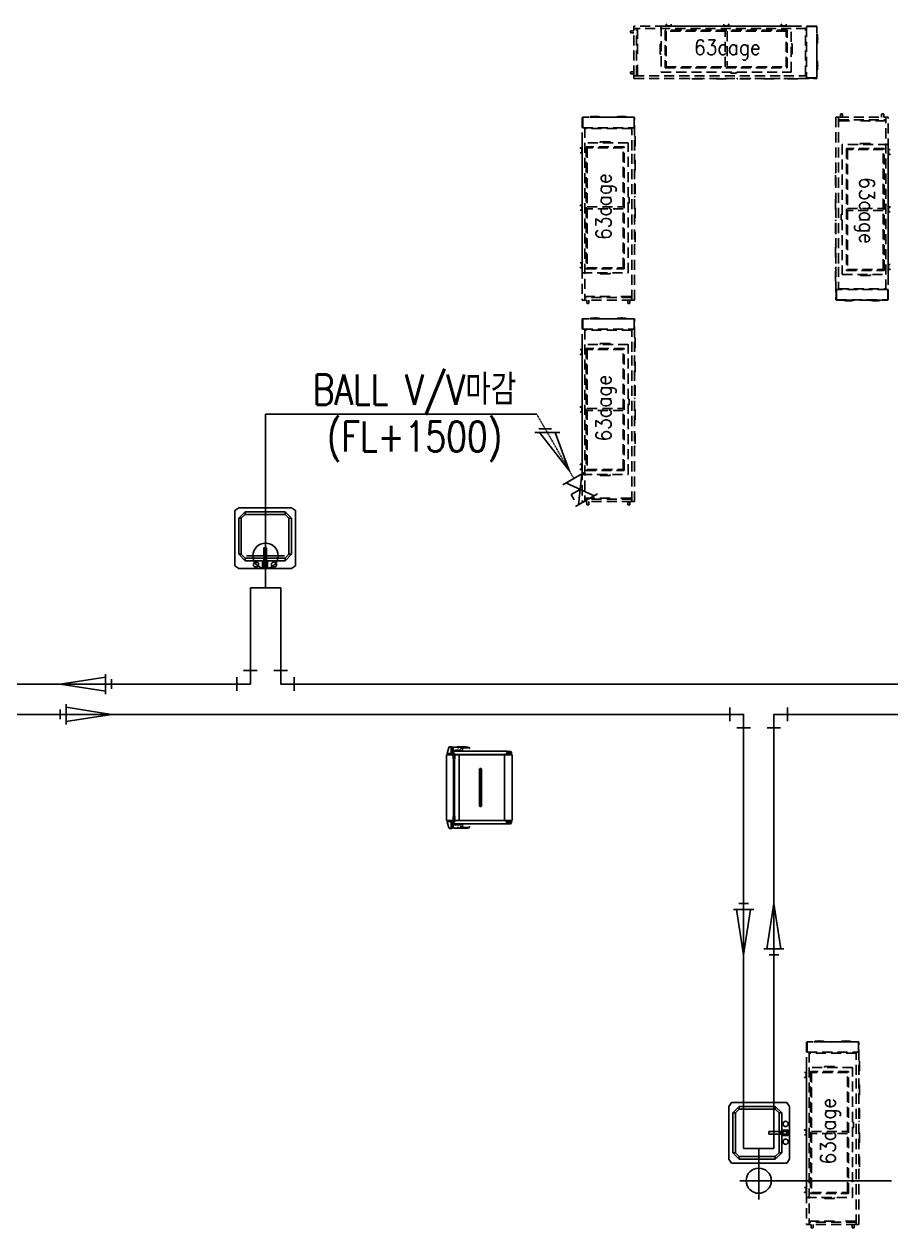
# Model space of a CAD drawing. Header units: millimetres. Extents: x 10903 to 284569, y 2319 to 62017.
# Drawn here: x 145174 to 153771, y 40753 to 52696 of the extents above; entities that cross this region are included whole.
import ezdxf
from ezdxf.enums import TextEntityAlignment as Align

# ---------------------------------------------------------------- set-up
doc = ezdxf.new("R2010")
doc.units = ezdxf.units.MM
doc.linetypes.add('DASHDOT', pattern=[1, 0.5, -0.25, 0, -0.25])
doc.linetypes.add('DASHED', pattern=[0.75, 0.5, -0.25])
for name, color, linetype in [('1', 8, 'Continuous'), ('IVC-SPF', 1, 'Continuous'), ('pipe', 3, 'Continuous'), ('UT GAS', 4, 'Continuous'), ('UTIL-RO', 4, 'Continuous'), ('빌트인', 8, 'Continuous')]:
    doc.layers.add(name, color=color, linetype=linetype)
doc.styles.add('GHS', font='ROMANS.shx', dxfattribs={"bigfont": 'whgtxt.shx'})
doc.styles.add('으뜸체', font='simplex.shx', dxfattribs={"bigfont": 'whgtxt.shx'})

# ---------------------------------------------------------------- blocks, each defined once
blk = doc.blocks.new('P1')
at = {"layer": '1', "color": 1, "linetype": 'Continuous'}
for p, q in [((0, -112.5), (0, 112.5)), ((112.5, 0), (-112.5, 0))]:
    blk.add_line(p, q, dxfattribs=at)
at = {"layer": 'pipe', "color": 2}
blk.add_circle((0, 0), 75, dxfattribs=at)
blk = doc.blocks.new('SA20L')
at = {"color": 2, "linetype": 'Continuous'}
for p, q in [((1.59, 0.53), (0.53, 1.59)), ((0.53, -1.59), (1.59, -0.53))]:
    blk.add_line(p, q, dxfattribs=at)
at = {"color": 0, "linetype": 'Continuous'}
blk.add_lwpolyline([(1.06, -1.06), (0, 0), (1.06, 1.06)], dxfattribs=at)
at = {"color": 2, "linetype": 'Continuous'}
for p in [(1.06, 1.06), (1.06, -1.06)]:
    blk.add_point(p, dxfattribs=at)
blk = doc.blocks.new('0S2c-M51-005-0-3층 UTILITY배관 평면도$0$SDFASFSDAF')
at = {"layer": 'pipe', "color": 2}
for p, q in [((0, 1.25), (0, -1.25)), ((2.5, 1.25), (2.5, -1.25)), ((0, 0.9), (2.5, -0.9)), ((2.5, 0.9), (0, -0.9))]:
    blk.add_line(p, q, dxfattribs=at)
blk = doc.blocks.new('VALD01')
at = {"color": 2}
for p, q in [((-1.96, 0.7), (2.54, 0)), ((2.54, 0), (-1.96, -0.7))]:
    blk.add_line(p, q, dxfattribs=at)
for points in [[(-2.54, -0.48), (-2.54, 0.48)], [(-1.96, -1), (-1.96, 1)]]:
    blk.add_lwpolyline(points, dxfattribs=at)
blk = doc.blocks.new('SINK2')
at = {"layer": '빌트인'}
for p, q in [((-262, 600), (-300, 575)), ((-262, 600), (262, 600)), ((262, 600), (300, 575)), ((-300, 25), (-300, 575)), ((-198, 562), (-262, 498)), ((-262, 498), (-198, 562)), ((-262, 498), (-262, 140)), ((-262, 498), (-262, 140)), ((-236, 498), (-262, 498)), ((-236, 498), (-262, 498)), ((-236, 498), (-198, 536)), ((-198, 536), (-236, 498)), ((-236, 140), (-236, 498)), ((-236, 140), (-236, 498)), ((198, 562), (-198, 562)), ((-198, 562), (198, 562)), ((-198, 536), (-198, 562)), ((-198, 536), (-198, 562)), ((-198, 536), (198, 536)), ((198, 536), (-198, 536)), ((262, 498), (198, 562)), ((198, 562), (198, 536)), ((262, 498), (198, 562)), ((198, 536), (198, 562)), ((236, 498), (198, 536)), ((198, 536), (236, 498)), ((236, 140), (236, 498)), ((236, 498), (262, 498)), ((236, 140), (236, 498)), ((236, 498), (262, 498)), ((262, 498), (262, 140)), ((262, 498), (262, 140)), ((300, 25), (300, 575)), ((-262, 140), (-198, 76)), ((-262, 140), (-236, 140)), ((-198, 76), (-262, 140)), ((-262, 140), (-236, 140)), ((-198, 102), (-236, 140)), ((-236, 140), (-198, 102)), ((-13, 204), (-13, 89)), ((13, 204), (-13, 204)), ((-13, 204), (-13, 102)), ((13, 204), (-13, 204)), ((-13, 204), (13, 204)), ((13, 204), (-13, 204)), ((-13, 204), (-13, 102)), ((-13, 89), (-13, 204)), ((13, 89), (13, 204)), ((13, 102), (13, 204)), ((13, 204), (13, 102)), ((13, 89), (13, 204)), ((198, 76), (262, 140)), ((236, 140), (198, 102)), ((262, 140), (198, 76)), ((198, 102), (236, 140)), ((262, 140), (236, 140)), ((236, 140), (262, 140)), ((-262, 0), (-300, 25)), ((262, 0), (-262, 0)), ((198, 102), (-198, 102)), ((-198, 102), (198, 102)), ((-198, 76), (-198, 102)), ((-198, 102), (-198, 76)), ((-198, 76), (198, 76)), ((198, 76), (-198, 76)), ((-114, 45), (-115, 38)), ((-115, 38), (-114, 45)), ((-114, 45), (-115, 38)), ((-115, 38), (-114, 45)), ((-115, 38), (-114, 32)), ((-114, 32), (-115, 38)), ((-115, 38), (-114, 32)), ((-114, 32), (-115, 38)), ((-111, 51), (-114, 45)), ((-114, 45), (-111, 51)), ((-111, 51), (-114, 45)), ((-114, 45), (-111, 51)), ((-114, 32), (-111, 25)), ((-111, 25), (-114, 32)), ((-114, 32), (-111, 25)), ((-111, 25), (-114, 32)), ((-107, 56), (-111, 51)), ((-111, 51), (-107, 56)), ((-107, 56), (-111, 51)), ((-111, 51), (-107, 56)), ((-111, 25), (-107, 20)), ((-107, 20), (-111, 25)), ((-111, 25), (-107, 20)), ((-107, 20), (-111, 25)), ((-102, 60), (-107, 56)), ((-107, 56), (-102, 60)), ((-102, 60), (-107, 56)), ((-107, 56), (-102, 60)), ((-107, 20), (-102, 16)), ((-102, 16), (-107, 20)), ((-107, 20), (-102, 16)), ((-102, 16), (-107, 20)), ((-96, 63), (-102, 60)), ((-102, 60), (-96, 63)), ((-96, 63), (-102, 60)), ((-102, 60), (-96, 63)), ((-102, 16), (-96, 14)), ((-96, 14), (-102, 16)), ((-102, 16), (-96, 14)), ((-96, 14), (-102, 16)), ((-89, 64), (-96, 63)), ((-96, 63), (-89, 64)), ((-89, 64), (-96, 63)), ((-96, 63), (-89, 64)), ((-96, 14), (-89, 13)), ((-89, 13), (-96, 14)), ((-96, 14), (-89, 13)), ((-89, 13), (-96, 14)), ((-82, 63), (-89, 64)), ((-82, 63), (-89, 64)), ((-89, 64), (-82, 63)), ((-82, 63), (-89, 64)), ((-89, 13), (-82, 14)), ((-82, 14), (-89, 13)), ((-89, 13), (-82, 14)), ((-82, 14), (-89, 13)), ((-76, 60), (-82, 63)), ((-82, 63), (-76, 60)), ((-76, 60), (-82, 63)), ((-82, 63), (-76, 60)), ((-82, 14), (-76, 16)), ((-76, 16), (-82, 14)), ((-82, 14), (-76, 16)), ((-76, 16), (-82, 14)), ((-71, 56), (-76, 60)), ((-76, 60), (-71, 56)), ((-71, 56), (-76, 60)), ((-76, 60), (-71, 56)), ((-76, 16), (-71, 20)), ((-71, 20), (-76, 16)), ((-76, 16), (-71, 20)), ((-71, 20), (-76, 16)), ((-67, 51), (-71, 56)), ((-71, 56), (-67, 51)), ((-67, 51), (-71, 56)), ((-71, 56), (-67, 51)), ((-71, 20), (-67, 25)), ((-67, 25), (-71, 20)), ((-71, 20), (-67, 25)), ((-67, 25), (-71, 20)), ((-64, 45), (-67, 51)), ((-67, 51), (-64, 45)), ((-64, 45), (-67, 51)), ((-67, 51), (-64, 45)), ((-67, 25), (-64, 32)), ((-64, 32), (-67, 25)), ((-67, 25), (-64, 32)), ((-64, 32), (-67, 25)), ((-64, 38), (-64, 45)), ((-64, 45), (-64, 38)), ((-64, 38), (-64, 45)), ((-64, 45), (-64, 38)), ((-64, 32), (-64, 38)), ((-64, 38), (-64, 32)), ((-64, 32), (-64, 38)), ((-64, 38), (-64, 32)), ((-13, 64), (-25, 76)), ((-25, 76), (25, 76)), ((-25, 76), (-13, 64)), ((-25, 13), (-25, 76)), ((-13, 25), (-25, 13)), ((-13, 25), (-25, 13)), ((25, 13), (-25, 13)), ((13, 102), (-13, 102)), ((-13, 102), (13, 102)), ((-13, 64), (-13, 102)), ((-13, 102), (-13, 89)), ((-13, 102), (-13, 89)), ((-13, 64), (-13, 102)), ((-13, 89), (13, 89)), ((-13, 89), (13, 89)), ((-13, 25), (-13, 89)), ((-13, 89), (-13, 25)), ((13, 64), (-13, 64)), ((13, 64), (-13, 64)), ((-13, 25), (-13, 64)), ((13, 25), (-13, 25)), ((13, 25), (-13, 25)), ((13, 102), (13, 64)), ((13, 89), (13, 102)), ((13, 102), (13, 64)), ((13, 102), (13, 89)), ((13, 89), (13, 25)), ((13, 89), (13, 25)), ((25, 76), (13, 64)), ((13, 64), (25, 76)), ((13, 25), (13, 64)), ((13, 25), (25, 13)), ((13, 25), (25, 13)), ((25, 76), (25, 13)), ((67, 51), (64, 45)), ((64, 45), (67, 51)), ((67, 51), (64, 45)), ((64, 45), (67, 51)), ((64, 38), (64, 45)), ((64, 45), (64, 38)), ((64, 38), (64, 45)), ((64, 45), (64, 38)), ((64, 38), (64, 32)), ((64, 32), (64, 38)), ((64, 38), (64, 32)), ((64, 32), (64, 38)), ((64, 32), (67, 25)), ((67, 25), (64, 32)), ((64, 32), (67, 25)), ((67, 25), (64, 32)), ((71, 56), (67, 51)), ((67, 51), (71, 56)), ((71, 56), (67, 51)), ((67, 51), (71, 56)), ((67, 25), (71, 20)), ((71, 20), (67, 25)), ((67, 25), (71, 20)), ((71, 20), (67, 25)), ((76, 60), (71, 56)), ((71, 56), (76, 60)), ((76, 60), (71, 56)), ((71, 56), (76, 60)), ((71, 20), (76, 16)), ((76, 16), (71, 20)), ((71, 20), (76, 16)), ((76, 16), (71, 20)), ((82, 63), (76, 60)), ((76, 60), (82, 63)), ((82, 63), (76, 60)), ((76, 60), (82, 63)), ((76, 16), (82, 14)), ((82, 14), (76, 16)), ((76, 16), (82, 14)), ((82, 14), (76, 16)), ((89, 64), (82, 63)), ((82, 63), (89, 64)), ((89, 64), (82, 63)), ((82, 63), (89, 64)), ((82, 14), (89, 13)), ((89, 13), (82, 14)), ((82, 14), (89, 13)), ((89, 13), (82, 14)), ((96, 63), (89, 64)), ((89, 64), (96, 63)), ((96, 63), (89, 64)), ((89, 64), (96, 63)), ((89, 13), (96, 14)), ((96, 14), (89, 13)), ((89, 13), (96, 14)), ((96, 14), (89, 13)), ((102, 60), (96, 63)), ((96, 63), (102, 60)), ((102, 60), (96, 63)), ((96, 63), (102, 60)), ((96, 14), (102, 16)), ((102, 16), (96, 14)), ((96, 14), (102, 16)), ((102, 16), (96, 14)), ((107, 56), (102, 60)), ((102, 60), (107, 56)), ((107, 56), (102, 60)), ((102, 60), (107, 56)), ((102, 16), (107, 20)), ((107, 20), (102, 16)), ((102, 16), (107, 20)), ((107, 20), (102, 16)), ((111, 51), (107, 56)), ((107, 56), (111, 51)), ((111, 51), (107, 56)), ((107, 56), (111, 51)), ((107, 20), (111, 25)), ((111, 25), (107, 20)), ((107, 20), (111, 25)), ((111, 25), (107, 20)), ((114, 45), (111, 51)), ((111, 51), (114, 45)), ((114, 45), (111, 51)), ((111, 51), (114, 45)), ((111, 25), (114, 32)), ((114, 32), (111, 25)), ((111, 25), (114, 32)), ((114, 32), (111, 25)), ((115, 38), (114, 45)), ((114, 45), (115, 38)), ((115, 38), (114, 45)), ((114, 45), (115, 38)), ((114, 32), (115, 38)), ((115, 38), (114, 32)), ((114, 32), (115, 38)), ((115, 38), (114, 32)), ((198, 102), (198, 76)), ((198, 102), (198, 76)), ((262, 0), (300, 25))]:
    blk.add_line(p, q, dxfattribs=at)
blk = doc.blocks.new('PB-G1')
at = {"layer": '빌트인'}
for p, q in [((-406, 620), (-406, 605)), ((-337, 605), (-406, 605)), ((-406, 604), (-406, 602)), ((-406, 602), (-399, 591)), ((-391, 605), (-405, 605)), ((-338, 643), (-399, 627)), ((-390, 604), (-390, 593)), ((-346, 600), (-390, 600)), ((-346, 605), (-346, 600)), ((-323, 634), (-340, 634)), ((-323, 607), (-340, 607)), ((-337, 643), (-337, 597)), ((-326, 643), (-337, 643)), ((-334, 636), (-337, 639)), ((-334, 632), (-337, 629)), ((-326, 616), (-337, 616)), ((-334, 608), (-337, 611)), ((-334, 605), (-337, 602)), ((-334, 636), (-334, 632)), ((-326, 636), (-334, 636)), ((-326, 632), (-334, 632)), ((-334, 608), (-334, 605)), ((-326, 608), (-334, 608)), ((-326, 605), (-334, 605)), ((-326, 643), (-326, 597)), ((-325, 650), (-325, 0)), ((325, 650), (-325, 650)), ((323, 634), (340, 634)), ((323, 607), (340, 607)), ((325, 650), (325, 0)), ((326, 643), (326, 597)), ((326, 643), (337, 643)), ((326, 636), (334, 636)), ((326, 632), (334, 632)), ((326, 616), (337, 616)), ((326, 608), (334, 608)), ((326, 605), (334, 605)), ((334, 636), (337, 639)), ((334, 636), (334, 632)), ((334, 632), (337, 629)), ((334, 608), (337, 611)), ((334, 608), (334, 605)), ((334, 605), (337, 602)), ((337, 643), (337, 597)), ((337, 605), (406, 605)), ((338, 643), (399, 627)), ((346, 605), (346, 600)), ((346, 600), (390, 600)), ((390, 604), (390, 593)), ((391, 605), (405, 605)), ((406, 602), (399, 591)), ((406, 620), (406, 605)), ((406, 604), (406, 602)), ((-403, 543), (-403, 460)), ((-401, 574), (-401, 502)), ((-400, 536), (-392, 536)), ((-397, 507), (-385, 507)), ((-396, 540), (-396, 532)), ((-363, 584), (-391, 584)), ((-391, 513), (-391, 502)), ((-363, 492), (-391, 492)), ((-388, 595), (-384, 595)), ((-388, 584), (-388, 595)), ((-373, 584), (-373, 584)), ((-360, 554), (-373, 554)), ((-360, 520), (-373, 520)), ((-371, 561), (-371, 515)), ((-369, 556), (-371, 558)), ((-369, 552), (-371, 550)), ((-369, 522), (-371, 524)), ((-369, 518), (-371, 516)), ((-369, 556), (-369, 552)), ((-363, 556), (-369, 556)), ((-363, 552), (-369, 552)), ((-369, 522), (-369, 518)), ((-363, 522), (-369, 522)), ((-363, 518), (-369, 518)), ((-363, 584), (-363, 492)), ((-360, 584), (-360, 47)), ((-360, 584), (-327, 584)), ((-342, 571), (-342, 584)), ((-327, 571), (-342, 571)), ((-326, 583), (-340, 583)), ((-340, 583), (-340, 572)), ((-340, 579), (-340, 580)), ((-340, 580), (-340, 580)), ((-340, 578), (-340, 578)), ((-340, 573), (-340, 573)), ((-340, 573), (-340, 573)), ((-340, 572), (-326, 572)), ((-339, 581), (-339, 581)), ((-339, 579), (-339, 579)), ((-339, 578), (-339, 578)), ((-339, 577), (-339, 577)), ((-339, 577), (-339, 577)), ((-339, 577), (-339, 577)), ((-339, 577), (-339, 577)), ((-339, 573), (-339, 573)), ((-338, 582), (-338, 582)), ((-338, 572), (-338, 572)), ((-338, 572), (-338, 572)), ((-326, 597), (-337, 597)), ((-336, 582), (-336, 582)), ((-336, 579), (-335, 580)), ((-336, 579), (-336, 580)), ((-336, 580), (-335, 580)), ((-336, 578), (-336, 578)), ((-336, 577), (-336, 577)), ((-336, 576), (-336, 576)), ((-336, 573), (-336, 573)), ((-336, 573), (-336, 573)), ((-335, 581), (-335, 581)), ((-335, 580), (-335, 580)), ((-335, 579), (-335, 579)), ((-335, 575), (-335, 575)), ((-333, 582), (-333, 583)), ((-333, 582), (-333, 583)), ((-333, 576), (-333, 576)), ((-333, 574), (-333, 574)), ((-333, 573), (-333, 573)), ((-333, 572), (-333, 572)), ((-332, 582), (-332, 582)), ((-332, 578), (-332, 578)), ((-332, 578), (-332, 578)), ((-332, 576), (-332, 576)), ((-332, 576), (-332, 576)), ((-332, 576), (-332, 576)), ((-332, 574), (-332, 574)), ((-332, 574), (-332, 574)), ((-332, 574), (-332, 574)), ((-330, 581), (-330, 581)), ((-330, 578), (-329, 578)), ((-330, 578), (-329, 578)), ((-330, 578), (-330, 578)), ((-330, 576), (-330, 576)), ((-330, 573), (-330, 573)), ((-329, 582), (-328, 582)), ((-329, 582), (-329, 582)), ((-329, 582), (-328, 582)), ((-329, 578), (-329, 578)), ((-285, 577), (-329, 577)), ((-329, 577), (-329, 577)), ((-329, 575), (-329, 575)), ((-328, 580), (-328, 580)), ((-327, 583), (-327, 584)), ((-327, 580), (-327, 580)), ((-327, 577), (-327, 577)), ((-327, 573), (-327, 573)), ((-327, 560), (-327, 73)), ((-326, 572), (-326, 583)), ((-326, 581), (-326, 582)), ((-326, 582), (-326, 581)), ((-326, 582), (-326, 582)), ((-326, 581), (-326, 581)), ((-326, 578), (-326, 578)), ((-326, 575), (-326, 575)), ((-287, 586), (-325, 567)), ((-325, 586), (-287, 567)), ((-325, 586), (-287, 586)), ((-325, 582), (-325, 563)), ((-325, 582), (-325, 563)), ((-325, 567), (-287, 567)), ((325, 525), (-325, 525)), ((-287, 586), (-287, 567)), ((-287, 582), (287, 582)), ((-15, 582), (-287, 582)), ((-287, 572), (287, 572)), ((-15, 572), (-287, 572)), ((285, 577), (329, 577)), ((325, 586), (287, 586)), ((287, 586), (325, 567)), ((325, 586), (287, 567)), ((287, 586), (287, 567)), ((325, 567), (287, 567)), ((325, 582), (325, 563)), ((326, 582), (325, 582)), ((326, 582), (325, 582)), ((326, 597), (337, 597)), ((326, 572), (326, 583)), ((326, 583), (340, 583)), ((326, 583), (326, 583)), ((326, 582), (326, 582)), ((326, 581), (326, 581)), ((326, 579), (326, 579)), ((326, 576), (326, 576)), ((326, 574), (326, 574)), ((340, 572), (326, 572)), ((360, 584), (327, 584)), ((327, 583), (327, 584)), ((327, 577), (327, 577)), ((327, 571), (342, 571)), ((327, 560), (327, 73)), ((328, 584), (360, 584)), ((329, 582), (328, 583)), ((329, 583), (328, 583)), ((328, 581), (328, 581)), ((329, 582), (329, 583)), ((330, 578), (329, 579)), ((330, 579), (329, 579)), ((329, 579), (329, 579)), ((329, 577), (329, 577)), ((329, 575), (329, 575)), ((330, 582), (330, 582)), ((330, 578), (330, 579)), ((330, 577), (330, 577)), ((330, 574), (330, 574)), ((332, 574), (331, 575)), ((332, 575), (331, 575)), ((333, 583), (332, 583)), ((332, 583), (332, 583)), ((332, 579), (332, 579)), ((332, 579), (332, 579)), ((332, 576), (332, 577)), ((332, 576), (332, 577)), ((332, 577), (332, 577)), ((332, 574), (332, 575)), ((332, 575), (332, 575)), ((333, 583), (333, 583)), ((333, 577), (333, 577)), ((333, 574), (333, 574)), ((333, 573), (333, 573)), ((335, 582), (335, 582)), ((335, 580), (335, 581)), ((336, 580), (335, 581)), ((335, 580), (336, 580)), ((335, 580), (335, 580)), ((335, 579), (335, 579)), ((335, 578), (335, 578)), ((335, 575), (335, 575)), ((336, 582), (336, 582)), ((336, 577), (336, 577)), ((336, 576), (336, 576)), ((336, 574), (336, 574)), ((336, 574), (336, 574)), ((338, 583), (338, 583)), ((338, 582), (338, 582)), ((338, 578), (338, 578)), ((338, 573), (338, 573)), ((338, 573), (338, 573)), ((339, 580), (339, 580)), ((339, 577), (339, 578)), ((339, 577), (339, 578)), ((339, 578), (339, 578)), ((339, 577), (339, 577)), ((339, 574), (339, 574)), ((339, 574), (339, 574)), ((340, 583), (340, 572)), ((340, 580), (340, 580)), ((340, 580), (340, 580)), ((340, 578), (340, 578)), ((340, 573), (340, 573)), ((342, 571), (342, 584)), ((360, 584), (360, 47)), ((360, 554), (373, 554)), ((360, 520), (373, 520)), ((363, 584), (363, 492)), ((363, 584), (391, 584)), ((363, 556), (369, 556)), ((363, 552), (369, 552)), ((363, 522), (369, 522)), ((363, 518), (369, 518)), ((363, 492), (391, 492)), ((369, 556), (371, 558)), ((369, 556), (369, 552)), ((369, 552), (371, 550)), ((369, 522), (371, 524)), ((369, 522), (369, 518)), ((369, 518), (371, 516)), ((371, 561), (371, 515)), ((373, 584), (373, 584)), ((388, 595), (384, 595)), ((397, 507), (385, 507)), ((388, 584), (388, 595)), ((391, 513), (391, 502)), ((400, 536), (392, 536)), ((396, 540), (396, 532)), ((401, 574), (401, 502)), ((403, 543), (403, 460)), ((-396, 444), (-393, 429)), ((-393, 422), (-394, 422)), ((-393, 429), (-392, 423)), ((393, 429), (392, 423)), ((396, 444), (393, 429)), ((393, 422), (394, 422)), ((195, 313), (-195, 313)), ((185, 323), (-185, 323)), ((-185, 323), (-185, 304)), ((-185, 304), (185, 304)), ((-172, 323), (-172, 304)), ((169, 319), (-169, 319)), ((-169, 319), (-169, 307)), ((-169, 307), (169, 307)), ((169, 307), (169, 319)), ((172, 304), (172, 323)), ((185, 304), (185, 323)), ((-338, 39), (-362, 39)), ((-360, 47), (-327, 47)), ((-352, 18), (-360, 18)), ((-359, 43), (-359, 18)), ((-359, 18), (-359, 18)), ((-343, 46), (-357, 46)), ((-343, 32), (-357, 32)), ((-356, 32), (-345, 32)), ((-352, 39), (-355, 37)), ((-345, 37), (-355, 37)), ((-355, 32), (-355, 37)), ((-344, 32), (-355, 32)), ((-352, 39), (-352, 46)), ((-348, 39), (-352, 39)), ((-351, 18), (-349, 18)), ((-350, 31), (-350, 46)), ((-350, 20), (-350, 28)), ((-350, 27), (-341, 27)), ((-350, 19), (-350, 17)), ((-350, 16), (-350, 7)), ((-333, 8), (-350, 8)), ((-350, 8), (-350, 8)), ((-348, 39), (-348, 46)), ((-348, 39), (-345, 37)), ((-348, 18), (-340, 18)), ((-345, 32), (-345, 37)), ((-327, 60), (-342, 60)), ((-342, 60), (-342, 47)), ((-341, 43), (-341, 18)), ((-341, 27), (-333, 27)), ((-340, 59), (-326, 59)), ((-340, 48), (-340, 59)), ((-340, 58), (-340, 58)), ((-340, 58), (-340, 58)), ((-340, 53), (-340, 53)), ((-340, 51), (-340, 51)), ((-340, 51), (-340, 51)), ((-326, 48), (-340, 48)), ((-339, 58), (-339, 58)), ((-339, 54), (-339, 54)), ((-339, 54), (-339, 54)), ((-339, 54), (-339, 54)), ((-339, 54), (-339, 54)), ((-339, 53), (-339, 53)), ((-339, 52), (-339, 52)), ((-339, 50), (-339, 50)), ((-338, 59), (-338, 59)), ((-338, 59), (-338, 59)), ((-338, 49), (-338, 49)), ((-337, 18), (-325, 18)), ((-336, 58), (-336, 58)), ((-336, 58), (-336, 58)), ((-336, 55), (-336, 55)), ((-336, 54), (-336, 54)), ((-336, 53), (-336, 53)), ((-336, 52), (-335, 51)), ((-336, 52), (-336, 51)), ((-336, 51), (-335, 51)), ((-336, 49), (-336, 49)), ((-336, 24), (-336, 11)), ((-336, 23), (-331, 23)), ((-336, 13), (-331, 13)), ((-335, 56), (-335, 56)), ((-335, 52), (-335, 52)), ((-335, 51), (-335, 51)), ((-335, 49), (-335, 49)), ((-333, 59), (-333, 59)), ((-333, 58), (-333, 58)), ((-333, 57), (-333, 57)), ((-333, 54), (-333, 54)), ((-333, 49), (-333, 48)), ((-333, 49), (-333, 48)), ((-329, 27), (-333, 27)), ((-329, 8), (-333, 8)), ((-332, 57), (-332, 57)), ((-332, 57), (-332, 57)), ((-332, 57), (-332, 57)), ((-332, 55), (-332, 55)), ((-332, 55), (-332, 55)), ((-332, 55), (-332, 55)), ((-332, 53), (-332, 53)), ((-332, 53), (-332, 53)), ((-332, 49), (-332, 49)), ((-331, 23), (-331, 13)), ((-329, 20), (-331, 23)), ((-329, 15), (-331, 13)), ((-330, 58), (-330, 58)), ((-330, 55), (-330, 55)), ((-330, 53), (-329, 53)), ((-330, 52), (-329, 53)), ((-330, 53), (-330, 52)), ((-330, 49), (-330, 49)), ((-329, 56), (-329, 56)), ((-329, 54), (-329, 54)), ((-329, 53), (-329, 53)), ((-329, 49), (-328, 49)), ((-329, 49), (-329, 49)), ((-329, 49), (-328, 49)), ((-329, 20), (-329, 15)), ((-329, 20), (-326, 20)), ((-329, 15), (-326, 15)), ((-328, 50), (-328, 50)), ((-327, 58), (-327, 58)), ((-327, 54), (-327, 54)), ((-327, 51), (-327, 51)), ((-327, 48), (-327, 47)), ((-326, 59), (-326, 48)), ((-326, 56), (-326, 56)), ((-326, 53), (-326, 53)), ((-326, 50), (-326, 50)), ((-326, 50), (-326, 49)), ((-326, 49), (-326, 49)), ((-326, 49), (-326, 49)), ((-326, 24), (-326, 11)), ((325, 75), (-325, 75)), ((325, 0), (-325, 0)), ((337, 18), (325, 18)), ((326, 59), (326, 48)), ((340, 59), (326, 59)), ((326, 56), (326, 56)), ((326, 53), (326, 53)), ((326, 50), (326, 50)), ((326, 50), (326, 49)), ((326, 49), (326, 49)), ((326, 48), (340, 48)), ((326, 24), (326, 11)), ((329, 20), (326, 20)), ((329, 15), (326, 15)), ((327, 60), (342, 60)), ((327, 58), (327, 58)), ((327, 54), (327, 54)), ((327, 51), (327, 51)), ((327, 49), (327, 49)), ((327, 48), (327, 47)), ((360, 47), (327, 47)), ((329, 56), (329, 56)), ((329, 54), (329, 54)), ((330, 53), (329, 53)), ((330, 52), (329, 53)), ((329, 53), (329, 53)), ((329, 50), (329, 50)), ((329, 49), (329, 49)), ((329, 49), (329, 49)), ((329, 49), (329, 49)), ((329, 27), (333, 27)), ((329, 20), (331, 23)), ((329, 20), (329, 15)), ((329, 15), (331, 13)), ((329, 8), (333, 8)), ((330, 58), (330, 58)), ((330, 55), (330, 55)), ((330, 53), (330, 52)), ((330, 49), (330, 49)), ((331, 23), (331, 13)), ((336, 23), (331, 23)), ((336, 13), (331, 13)), ((332, 57), (332, 57)), ((332, 57), (332, 57)), ((332, 57), (332, 57)), ((332, 55), (332, 55)), ((332, 55), (332, 55)), ((332, 55), (332, 55)), ((332, 53), (332, 53)), ((332, 53), (332, 53)), ((332, 49), (332, 49)), ((333, 59), (333, 59)), ((333, 58), (333, 58)), ((333, 57), (333, 57)), ((333, 54), (333, 54)), ((333, 49), (333, 48)), ((333, 49), (333, 48)), ((341, 27), (333, 27)), ((333, 8), (350, 8)), ((335, 56), (335, 56)), ((336, 52), (335, 51)), ((335, 52), (335, 52)), ((336, 51), (335, 51)), ((335, 51), (335, 51)), ((335, 49), (335, 49)), ((336, 58), (336, 58)), ((336, 58), (336, 58)), ((336, 55), (336, 55)), ((336, 54), (336, 54)), ((336, 53), (336, 53)), ((336, 52), (336, 51)), ((336, 49), (336, 49)), ((336, 24), (336, 11)), ((338, 59), (338, 59)), ((339, 59), (338, 59)), ((338, 49), (338, 49)), ((338, 39), (362, 39)), ((339, 58), (339, 58)), ((339, 54), (339, 54)), ((339, 54), (340, 54)), ((340, 54), (339, 54)), ((339, 54), (339, 54)), ((339, 53), (339, 53)), ((339, 52), (339, 52)), ((339, 50), (339, 50)), ((340, 48), (340, 59)), ((340, 58), (340, 58)), ((340, 58), (340, 58)), ((340, 53), (340, 53)), ((340, 51), (340, 51)), ((340, 51), (340, 51)), ((348, 18), (340, 18)), ((341, 43), (341, 18)), ((350, 27), (341, 27)), ((342, 60), (342, 47)), ((343, 46), (357, 46)), ((343, 32), (357, 32)), ((344, 32), (355, 32)), ((348, 39), (345, 37)), ((345, 37), (355, 37)), ((345, 32), (345, 37)), ((356, 32), (345, 32)), ((348, 39), (348, 46)), ((348, 39), (352, 39)), ((351, 18), (349, 18)), ((350, 31), (350, 46)), ((350, 20), (350, 28)), ((350, 19), (350, 17)), ((350, 16), (350, 7)), ((350, 8), (350, 8)), ((352, 39), (352, 46)), ((352, 39), (355, 37)), ((352, 18), (360, 18)), ((355, 32), (355, 37)), ((359, 43), (359, 18)), ((359, 18), (359, 18))]:
    blk.add_line(p, q, dxfattribs=at)
for centre, radius in [((-395, 593), 4.72), ((395, 593), 4.72), ((-396, 536), 2.83), ((-391, 507), 3.78), ((391, 507), 3.78), ((396, 536), 2.83), ((-350, 18), 4.72), ((350, 18), 4.72)]:
    blk.add_circle(centre, radius, dxfattribs=at)
for centre, radius, start, end in [((-397, 618), 9.44, 104.8094, 166.709), ((-405, 604), 0.944, 90, 180), ((-405, 602), 0.944, 180, 213.4254), ((-395, 593), 6.13, 174.5114, 39.7151), ((-391, 604), 0.944, 0, 90), ((-337, 642), 0.944, 90, 104.8094), ((337, 642), 0.944, 75.1906, 90), ((395, 593), 6.13, 140.2849, 5.4886), ((391, 604), 0.944, 90, 180), ((397, 618), 9.44, 13.291, 75.1906), ((405, 604), 0.944, 0, 90), ((405, 602), 0.944, 326.5746, 0), ((-401, 543), 2.83, 90, 180), ((-391, 574), 9.44, 90, 180), ((-391, 502), 9.44, 180, 270), ((-237, 463), 159, 173.6062, 186.9945), ((-382, 479), 13.6, 86.7888, 171.9712), ((-384, 584), 11.3, 0, 90), ((-358, 561), 13.2, 110.9248, 180), ((-358, 515), 13.2, 180, 249.0752), ((358, 561), 13.2, 0, 69.0752), ((358, 515), 13.2, 290.9248, 0), ((384, 584), 11.3, 90, 180), ((382, 479), 13.6, 8.0288, 93.2112), ((391, 574), 9.44, 0, 90), ((391, 502), 9.44, 270, 0), ((237, 463), 159, 353.0055, 6.3938), ((401, 543), 2.83, 0, 90), ((-312, 463), 91.5, 181.531, 205.8646), ((-392, 425), 2.83, 226.2669, 345.0997), ((-393, 423), 0.944, 205.5273, 258.3763), ((-393, 423), 0.944, 258.3763, 3.9335), ((-394, 417), 9.21, 57.3125, 75.3084), ((-390, 424), 0.944, 345.0997, 57.3125), ((390, 424), 0.944, 122.6875, 194.9003), ((392, 425), 2.83, 194.9003, 313.7331), ((394, 417), 9.21, 104.6916, 122.6875), ((393, 423), 0.944, 176.0665, 281.6237), ((312, 463), 91.5, 334.1354, 358.469), ((393, 423), 0.944, 281.6237, 334.4727), ((-357, 43), 2.83, 90, 180), ((-357, 35), 2.83, 180, 270), ((-350, 18), 9.44, 90, 180), ((-350, 18), 9.44, 180, 270), ((-350, 18), 9.44, 270, 0), ((-343, 43), 2.83, 0, 90), ((-343, 35), 2.83, 270, 0), ((-333, 24), 2.83, 90, 180), ((-333, 11), 2.83, 180, 270), ((-329, 24), 2.83, 0, 90), ((-329, 11), 2.83, 270, 0), ((329, 24), 2.83, 90, 180), ((329, 11), 2.83, 180, 270), ((333, 24), 2.83, 0, 90), ((333, 11), 2.83, 270, 0), ((343, 43), 2.83, 90, 180), ((343, 35), 2.83, 180, 270), ((350, 18), 9.44, 180, 270), ((350, 18), 9.44, 0, 90), ((350, 18), 9.44, 270, 0), ((357, 43), 2.83, 0, 90), ((357, 35), 2.83, 270, 0)]:
    blk.add_arc(centre, radius, start, end, dxfattribs=at)
blk = doc.blocks.new('IVC-S70')
at = {"layer": '빌트인', "linetype": 'DASHED', "ltscale": 200}
for p, q in [((-605, 248), (-603, 248)), ((-605, 228), (-605, 248)), ((-603, 248), (-603, 230)), ((-557, 248), (-555, 248)), ((-557, 230), (-557, 248)), ((-555, 248), (-555, 228)), ((-35, 248), (-33, 248)), ((-35, 228), (-35, 248)), ((-33, 248), (-33, 230)), ((13, 248), (15, 248)), ((13, 230), (13, 248)), ((15, 248), (15, 228)), ((535, 248), (537, 248)), ((535, 228), (535, 248)), ((537, 248), (537, 230)), ((583, 230), (583, 248)), ((583, 248), (585, 248)), ((585, 248), (585, 228)), ((-910, 44), (-910, 161)), ((-908, 161), (-910, 161)), ((-910, 54), (-910, 151)), ((-910, 151), (-910, 151)), ((-909, 221), (-908, 221)), ((-909, 221), (-909, 161)), ((-908, 222), (-907, 222)), ((-908, -285), (-908, 222)), ((-907, 222), (-908, 222)), ((-907, 228), (905, 228)), ((-907, 225), (-907, 228)), ((-907, 225), (-907, 222)), ((-805, 225), (-907, 225)), ((-907, 223), (-806, 223)), ((-907, 223), (-907, 222)), ((-907, 222), (-907, 222)), ((-809, 222), (-905, 222)), ((-807, 225), (-807, 223)), ((-806, 223), (-806, 222)), ((-806, 222), (-805, 222)), ((-805, 222), (-806, 222)), ((-805, 222), (-805, 225)), ((-805, 222), (-805, -285)), ((-805, 202), (905, 202)), ((-797, -265), (-797, 202)), ((-655, 228), (635, 228)), ((-655, -228), (-655, 228)), ((-615, -188), (-615, 188)), ((-615, 188), (595, 188)), ((-555, 228), (-605, 228)), ((-605, -178), (-605, 178)), ((-605, 178), (585, 178)), ((-603, 230), (-557, 230)), ((15, 228), (-35, 228)), ((-33, 230), (13, 230)), ((-20, 178), (-20, -178)), ((0, -178), (0, 178)), ((585, 228), (535, 228)), ((537, 230), (583, 230)), ((585, 178), (585, -178)), ((595, 188), (595, -188)), ((635, 228), (635, -228)), ((870, 202), (870, -55)), ((880, -265), (880, 202)), ((905, 202), (905, 228)), ((905, -265), (905, 202)), ((905, 182), (933, 182)), ((905, 162), (933, 162)), ((938, 167), (938, 177)), ((-910, 54), (-910, 54)), ((-910, 44), (-908, 44)), ((-909, 44), (-909, -132)), ((-665, 51), (-665, -51)), ((-655, 51), (-665, 51)), ((645, 51), (635, 51)), ((645, -51), (645, 51)), ((-910, -221), (-910, -104)), ((-908, -104), (-910, -104)), ((-910, -211), (-910, -114)), ((-910, -114), (-910, -114)), ((-665, -51), (-655, -51)), ((635, -51), (645, -51)), ((-910, -211), (-910, -211)), ((-910, -221), (-908, -221)), ((-909, -221), (-909, -286)), ((635, -228), (-655, -228)), ((595, -188), (-615, -188)), ((585, -178), (-605, -178)), ((-113, -228), (-113, -238)), ((-56, -238), (-113, -238)), ((-56, -238), (-56, -228)), ((870, -157), (870, -265)), ((905, -225), (933, -225)), ((938, -240), (938, -230)), ((-909, -286), (-908, -286)), ((-908, -285), (-907, -285)), ((-908, -285), (-908, -286)), ((-908, -287), (-908, -286)), ((-908, -286), (-907, -286)), ((-908, -287), (-907, -287)), ((-907, -286), (-907, -285)), ((-907, -286), (-907, -286)), ((-907, -286), (-907, -288)), ((-905, -286), (-907, -286)), ((-907, -288), (-907, -291)), ((-805, -288), (-907, -288)), ((-580, -291), (-907, -291)), ((-905, -286), (-809, -286)), ((-806, -286), (-809, -286)), ((-807, -286), (-807, -288)), ((-806, -286), (-806, -285)), ((-805, -285), (-806, -285)), ((-806, -286), (-806, -285)), ((-806, -286), (-805, -286)), ((-580, -265), (-805, -265)), ((-805, -285), (-805, -288)), ((-718, -296), (-600, -296)), ((-718, -296), (-600, -296)), ((-718, -296), (-599, -296)), ((-718, -296), (-599, -296)), ((905, -265), (-580, -265)), ((905, -291), (-580, -291)), ((-481, -296), (-361, -296)), ((-481, -296), (-361, -296)), ((-244, -296), (-124, -296)), ((-244, -296), (-124, -296)), ((-6, -296), (113, -296)), ((-6, -296), (113, -296)), ((231, -296), (350, -296)), ((231, -296), (350, -296)), ((905, -245), (933, -245)), ((905, -265), (905, -291))]:
    blk.add_line(p, q, dxfattribs=at)
for centre, radius, start, end in [((-905, 220), 2, 147.4808, 154.9288), ((933, 177), 5, 0, 90), ((933, 167), 5, 270, 0), ((933, -230), 5, 0, 90), ((-905, -284), 2, 207.8925, 209.1843), ((-905, -284), 2, 222.132, 270), ((-718, -288), 7.5, 199.1756, 270), ((-718, -288), 7.4, 199.445, 270), ((-718, -288), 7.5, 199.1756, 270), ((-718, -288), 7.4, 199.445, 270), ((-599, -288), 7.5, 270, 340.8244), ((-599, -288), 7.4, 270, 340.555), ((-481, -288), 7.5, 199.1756, 270), ((-481, -288), 7.4, 199.445, 270), ((-361, -288), 7.5, 270, 340.8244), ((-361, -288), 7.4, 270, 340.555), ((-244, -288), 7.5, 199.1756, 270), ((-244, -288), 7.4, 199.445, 270), ((-124, -288), 7.5, 270, 340.8244), ((-124, -288), 7.4, 270, 340.555), ((-6, -288), 7.5, 199.1756, 270), ((-6, -288), 7.4, 199.445, 270), ((113, -288), 7.5, 270, 340.8244), ((113, -288), 7.4, 270, 340.555), ((231, -288), 7.5, 199.1756, 270), ((231, -288), 7.4, 199.445, 270), ((350, -288), 7.5, 270, 340.8244), ((350, -288), 7.4, 270, 340.555), ((933, -240), 5, 270, 0)]:
    blk.add_arc(centre, radius, start, end, dxfattribs=at)
for points, knots in [([(-910, 151), (-911, 150), (-912, 148), (-913, 144), (-915, 139), (-915, 133), (-916, 124), (-916, 114), (-917, 107), (-917, 102)], [0, 0, 0, 0, 0.06656, 0.148336, 0.245879, 0.367331, 0.543547, 0.754398, 1, 1, 1, 1]), ([(-906, 221), (-906, 221), (-907, 221), (-907, 221), (-907, 221), (-908, 221), (-908, 221), (-908, 221), (-908, 222), (-908, 222)], [0, 0, 0, 0, 0.25, 0.25, 0.5, 0.5, 0.75, 0.75, 1, 1, 1, 1]), ([(-907, 223), (-907, 223), (-907, 223), (-907, 222), (-907, 222), (-906, 222), (-906, 222), (-906, 221), (-906, 221), (-906, 221)], [0, 0, 0, 0, 0.25, 0.25, 0.5, 0.5, 0.75, 0.75, 1, 1, 1, 1]), ([(-907, 222), (-907, 222), (-907, 222), (-907, 222), (-907, 221), (-906, 221), (-906, 221), (-906, 221), (-906, 221), (-906, 221)], [0, 0, 0, 0, 0.25, 0.25, 0.5, 0.5, 0.75, 0.75, 1, 1, 1, 1]), ([(-807, 221), (-807, 221), (-807, 221), (-807, 222), (-807, 222), (-806, 222), (-806, 222), (-806, 223), (-806, 223), (-806, 223)], [0, 0, 0, 0, 0.25, 0.25, 0.5, 0.5, 0.75, 0.75, 1, 1, 1, 1]), ([(-807, 221), (-807, 221), (-807, 221), (-807, 221), (-807, 221), (-806, 221), (-806, 222), (-806, 222), (-806, 222), (-806, 222)], [0, 0, 0, 0, 0.25, 0.25, 0.5, 0.5, 0.75, 0.75, 1, 1, 1, 1]), ([(-806, 222), (-806, 222), (-806, 221), (-806, 221), (-806, 221), (-806, 221), (-807, 221), (-807, 221), (-807, 221), (-807, 221)], [0, 0, 0, 0, 0.25, 0.25, 0.5, 0.5, 0.75, 0.75, 1, 1, 1, 1]), ([(-805, 222), (-805, 222), (-805, 221), (-805, 221), (-805, 221), (-806, 221), (-806, 221), (-807, 221), (-807, 221), (-807, 221)], [0, 0, 0, 0, 0.25, 0.25, 0.5, 0.5, 0.75, 0.75, 1, 1, 1, 1]), ([(-917, 102), (-917, 97), (-916, 88), (-916, 76), (-915, 67), (-914, 61), (-913, 57), (-911, 55), (-911, 54), (-910, 54)], [0, 0, 0, 0, 0.306371, 0.556522, 0.750806, 0.848907, 0.923816, 0.967508, 1, 1, 1, 1]), ([(-910, -114), (-911, -115), (-912, -117), (-913, -121), (-915, -126), (-915, -132), (-916, -141), (-916, -151), (-917, -158), (-917, -163)], [0, 0, 0, 0, 0.06656, 0.148336, 0.245879, 0.367331, 0.543547, 0.754398, 1, 1, 1, 1]), ([(-917, -163), (-917, -168), (-916, -177), (-916, -190), (-915, -198), (-914, -204), (-913, -208), (-911, -210), (-911, -211), (-910, -211)], [0, 0, 0, 0, 0.306371, 0.556522, 0.750806, 0.848907, 0.923816, 0.967508, 1, 1, 1, 1]), ([(-908, -285), (-908, -284), (-908, -284), (-908, -284), (-908, -284), (-907, -284), (-907, -284), (-907, -284), (-906, -284), (-906, -284)], [0, 0, 0, 0, 0.25, 0.25, 0.5, 0.5, 0.75, 0.75, 1, 1, 1, 1]), ([(-907, -285), (-907, -285), (-907, -285), (-908, -285), (-908, -285), (-908, -285), (-908, -285), (-908, -285), (-908, -285), (-908, -286)], [0, 0, 0, 0, 0.25, 0.25, 0.5, 0.5, 0.75, 0.75, 1, 1, 1, 1]), ([(-908, -286), (-908, -286), (-908, -286), (-908, -285), (-908, -285), (-907, -285), (-907, -285), (-907, -285), (-907, -285), (-907, -285)], [0, 0, 0, 0, 0.25, 0.25, 0.5, 0.5, 0.75, 0.75, 1, 1, 1, 1]), ([(-906, -284), (-906, -284), (-906, -284), (-906, -284), (-906, -284), (-907, -284), (-907, -284), (-907, -285), (-907, -285), (-907, -285)], [0, 0, 0, 0, 0.25, 0.25, 0.5, 0.5, 0.75, 0.75, 1, 1, 1, 1]), ([(-906, -284), (-906, -284), (-906, -284), (-906, -285), (-906, -285), (-907, -285), (-907, -285), (-907, -286), (-907, -286), (-907, -286)], [0, 0, 0, 0, 0.25, 0.25, 0.5, 0.5, 0.75, 0.75, 1, 1, 1, 1]), ([(-907, -285), (-907, -284), (-907, -284), (-907, -284), (-907, -284), (-907, -284), (-907, -284), (-906, -284), (-906, -284), (-906, -284)], [0, 0, 0, 0, 0.25, 0.25, 0.5, 0.5, 0.75, 0.75, 1, 1, 1, 1]), ([(-806, -285), (-806, -285), (-806, -285), (-806, -284), (-806, -284), (-807, -284), (-807, -284), (-807, -284), (-807, -284), (-807, -284)], [0, 0, 0, 0, 0.25, 0.25, 0.5, 0.5, 0.75, 0.75, 1, 1, 1, 1]), ([(-806, -286), (-806, -286), (-806, -286), (-806, -285), (-806, -285), (-807, -285), (-807, -285), (-807, -284), (-807, -284), (-807, -284)], [0, 0, 0, 0, 0.25, 0.25, 0.5, 0.5, 0.75, 0.75, 1, 1, 1, 1]), ([(-807, -284), (-807, -284), (-807, -284), (-807, -284), (-806, -284), (-806, -284), (-806, -284), (-806, -284), (-806, -284), (-806, -285)], [0, 0, 0, 0, 0.25, 0.25, 0.5, 0.5, 0.75, 0.75, 1, 1, 1, 1]), ([(-807, -284), (-807, -284), (-807, -284), (-806, -284), (-806, -284), (-805, -284), (-805, -284), (-805, -284), (-805, -284), (-805, -285)], [0, 0, 0, 0, 0.25, 0.25, 0.5, 0.5, 0.75, 0.75, 1, 1, 1, 1])]:
    blk.add_open_spline(points, degree=3, knots=knots, dxfattribs=at)

msp = doc.modelspace()

# ---------------------------------------------------------------- linework, layer by layer
at = {"layer": 'UT GAS', "color": 1, "ltscale": 10}
for p, q in [((147569.3, 48825.9), (150258.6, 48825.9)), ((147569.3, 48825.9), (147569.3, 47421.4)), ((152460.1, 41221.4), (153777.4, 41221.4))]:
    msp.add_line(p, q, dxfattribs=at)
at = {"layer": 'UT GAS', "color": 4, "linetype": 'DASHDOT', "ltscale": 10}
msp.add_line((150626.6, 48188.4), (150258.6, 48825.9), dxfattribs=at)
at = {"layer": 'UT GAS', "color": 2, "ltscale": 10}
for p, q in [((150239.5, 48643.9), (150487.9, 48643.9)), ((150280, 48681.1), (150404.2, 48681.1)), ((150581, 48267.4), (150286, 48643.9)), ((150441.3, 48643.9), (150581, 48267.4)), ((150689.1, 48080.2), (150599, 48028.1)), ((150629.8, 47974.8), (150599, 48028.1))]:
    msp.add_line(p, q, dxfattribs=at)
at = {"layer": 'UTIL-RO'}
for p, q in [((147569.3, 47103), (147569.3, 47421.4)), ((147419.3, 46148.3), (147419.3, 47103)), ((147419.3, 47103), (147719.3, 47103)), ((147719.3, 46148.3), (147719.3, 47103)), ((136389.2, 46148.3), (147419.3, 46148.3)), ((147719.3, 46148.3), (157289.7, 46148.3)), ((126165.4, 45848.3), (152310.1, 45848.3)), ((152310.1, 45848.3), (152310.1, 41539.8)), ((152610.1, 45848.3), (152610.1, 41539.8)), ((152610.1, 45848.3), (172169.8, 45848.3)), ((152310.1, 41539.8), (152610.1, 41539.8)), ((152460.1, 41539.8), (152460.1, 41221.4))]:
    msp.add_line(p, q, dxfattribs=at)

# ---------------------------------------------------------------- block references
at = {"layer": 'IVC-SPF', "xscale": -1}
msp.add_blockref('IVC-S70', (152127.7, 52448.9), dxfattribs=at)
for p, rotation in [((150937.2, 50863.6), 90), ((153517.2, 50867.7), 270), ((150937.2, 48863.6), 90), ((153162.2, 41690.5), 90)]:
    msp.add_blockref('IVC-S70', p, dxfattribs=dict(at, rotation=rotation))
at = {"layer": 'pipe', "xscale": 1.666666666666667, "yscale": 1.666666666666667, "zscale": 1.666666666666667, "rotation": 180}
msp.add_blockref('P1', (147569.3, 47421.4), dxfattribs=at)
at = {"layer": 'pipe', "color": 3, "linetype": 'Continuous', "yscale": 100, "zscale": 100}
for p, xscale, rotation in [((145787.2, 46148.3), 100, 180), ((145787.2, 45848.3), -100, 180), ((152310.1, 43716.9), 100, 270), ((152610.1, 43716.9), -100, 270)]:
    msp.add_blockref('VALD01', p, dxfattribs=dict(at, xscale=xscale, rotation=rotation))
at = {"layer": 'pipe', "xscale": -1.666666666666667, "yscale": 1.666666666666667, "zscale": 1.666666666666667}
msp.add_blockref('P1', (152460.1, 41221.4), dxfattribs=at)
at = {"layer": 'UT GAS', "xscale": 99.9994641700261, "yscale": 99.9994641700261, "zscale": 99.9994641700261, "rotation": 119.9999999994773}
msp.add_blockref('0S2c-M51-005-0-3층 UTILITY배관 평면도$0$SDFASFSDAF', (150751.6, 47971.9), dxfattribs=at)
at = {"layer": 'UTIL-RO', "xscale": -89.99999999996892, "yscale": 90, "zscale": 89.99999999999997}
for p, rotation in [((147419.3, 46148.3), 314.9999999999057), ((147719.3, 46148.3), 224.9999999999056), ((152310.1, 45848.3), 44.99999999990568), ((152610.1, 45848.3), 134.9999999999057)]:
    msp.add_blockref('SA20L', p, dxfattribs=dict(at, rotation=rotation))
at = {"layer": '빌트인', "lineweight": -3}
msp.add_blockref('SINK2', (147564.7, 47296.4), dxfattribs=at)
at = {"layer": '빌트인', "lineweight": -3, "rotation": 90}
for name, p in [('PB-G1', (150014.7, 45121.4)), ('SINK2', (152764.7, 41696.4))]:
    msp.add_blockref(name, p, dxfattribs=at)

# ---------------------------------------------------------------- texts
at = {"layer": 'UT GAS', "color": 7, "ltscale": 10, "style": 'GHS', "width": 0.8}
for s, p in [('BALL V/V마감', (149047, 49048.6)), ('(FL+1500)', (149047, 48583.6))]:
    msp.add_text(s, height=300, dxfattribs=at).set_placement(p, align=Align.MIDDLE)
at = {"layer": '빌트인', "style": '으뜸체', "width": 0.9}
msp.add_text('63cage', height=150, dxfattribs=at).set_placement((151818.6, 52390, -2807))
for rotation, p in [(90, (150996.1, 50554.6, -2807)), (270, (153458.3, 51176.8, -2807)), (90, (150996.1, 48554.6, -2807)), (90, (153221.1, 41381.5, -2807))]:
    msp.add_text('63cage', height=150, rotation=rotation, dxfattribs=at).set_placement(p)

doc.saveas('drawing.dxf')
